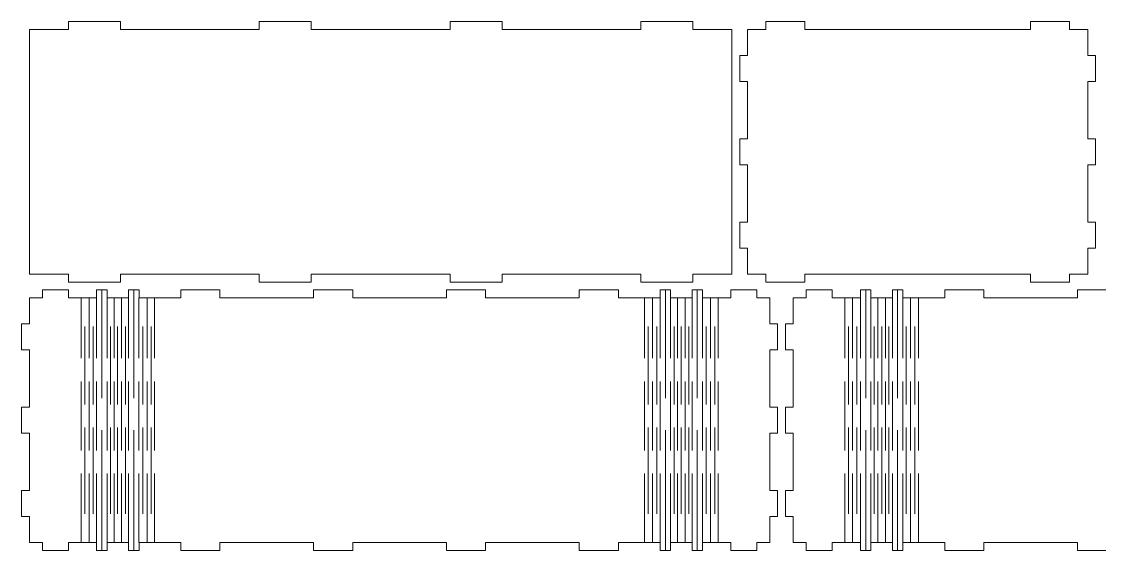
# Model space of a CAD drawing. Header units: millimetres. Extents: x -410 to 410, y -631 to 631.
# Drawn here: x -409.7 to 4.1, y 131.1 to 334.1 of the extents above; entities that cross this region are included whole.
import ezdxf

# ---------------------------------------------------------------- set-up
doc = ezdxf.new("R2010")
doc.units = ezdxf.units.MM
doc.header["$MEASUREMENT"] = 0
doc.layers.add('Camada 1', color=7, linetype='Continuous')

msp = doc.modelspace()

# ---------------------------------------------------------------- linework, layer by layer
at = {"layer": 'Camada 1', "color": 250, "lineweight": 20}
for points, knots in [([(-245.2063, 331.1081), (-245.2063, 331.1081), (-298.4581, 331.1081), (-298.4581, 331.1081), (-298.4581, 331.1081), (-298.4581, 331.1081), (-298.4581, 334.1081), (-298.4581, 334.1081), (-298.4581, 334.1081), (-298.4581, 334.1081), (-318.4581, 334.1081), (-318.4581, 334.1081), (-318.4581, 334.1081), (-318.4581, 334.1081), (-318.4581, 331.1081), (-318.4581, 331.1081), (-318.4581, 331.1081), (-318.4581, 331.1081), (-371.71, 331.1081), (-371.71, 331.1081), (-371.71, 331.1081), (-371.71, 331.1081), (-371.71, 334.1081), (-371.71, 334.1081), (-371.71, 334.1081), (-371.71, 334.1081), (-391.71, 334.1081), (-391.71, 334.1081), (-391.71, 334.1081), (-391.71, 334.1081), (-391.71, 331.1081), (-391.71, 331.1081), (-391.71, 331.1081), (-391.71, 331.1081), (-406.71, 331.1081), (-406.71, 331.1081), (-406.71, 331.1081), (-406.71, 331.1081), (-406.71, 237.1081), (-406.71, 237.1081), (-406.71, 237.1081), (-406.71, 237.1081), (-391.71, 237.1081), (-391.71, 237.1081), (-391.71, 237.1081), (-391.71, 237.1081), (-391.71, 234.1081), (-391.71, 234.1081), (-391.71, 234.1081), (-391.71, 234.1081), (-371.71, 234.1081), (-371.71, 234.1081), (-371.71, 234.1081), (-371.71, 234.1081), (-371.71, 237.1081), (-371.71, 237.1081), (-371.71, 237.1081), (-371.71, 237.1081), (-318.4581, 237.1081), (-318.4581, 237.1081), (-318.4581, 237.1081), (-318.4581, 237.1081), (-318.4581, 234.1081), (-318.4581, 234.1081), (-318.4581, 234.1081), (-318.4581, 234.1081), (-298.4581, 234.1081), (-298.4581, 234.1081), (-298.4581, 234.1081), (-298.4581, 234.1081), (-298.4581, 237.1081), (-298.4581, 237.1081), (-298.4581, 237.1081), (-298.4581, 237.1081), (-245.2063, 237.1081), (-245.2063, 237.1081), (-245.2063, 237.1081), (-245.2063, 237.1081), (-245.2063, 234.1081), (-245.2063, 234.1081), (-245.2063, 234.1081), (-245.2063, 234.1081), (-225.2063, 234.1081), (-225.2063, 234.1081), (-225.2063, 234.1081), (-225.2063, 234.1081), (-225.2063, 237.1081), (-225.2063, 237.1081), (-225.2063, 237.1081), (-225.2063, 237.1081), (-171.9544, 237.1081), (-171.9544, 237.1081), (-171.9544, 237.1081), (-171.9544, 237.1081), (-171.9544, 234.1081), (-171.9544, 234.1081), (-171.9544, 234.1081), (-171.9544, 234.1081), (-151.9544, 234.1081), (-151.9544, 234.1081), (-151.9544, 234.1081), (-151.9544, 234.1081), (-151.9544, 237.1081), (-151.9544, 237.1081), (-151.9544, 237.1081), (-151.9544, 237.1081), (-136.9544, 237.1081), (-136.9544, 237.1081), (-136.9544, 237.1081), (-136.9544, 237.1081), (-136.9544, 331.1081), (-136.9544, 331.1081), (-136.9544, 331.1081), (-136.9544, 331.1081), (-151.9544, 331.1081), (-151.9544, 331.1081), (-151.9544, 331.1081), (-151.9544, 331.1081), (-151.9544, 334.1081), (-151.9544, 334.1081), (-151.9544, 334.1081), (-151.9544, 334.1081), (-171.9544, 334.1081), (-171.9544, 334.1081), (-171.9544, 334.1081), (-171.9544, 334.1081), (-171.9544, 331.1081), (-171.9544, 331.1081), (-171.9544, 331.1081), (-171.9544, 331.1081), (-225.2063, 331.1081), (-225.2063, 331.1081), (-225.2063, 331.1081), (-225.2063, 331.1081), (-225.2063, 334.1081), (-225.2063, 334.1081), (-225.2063, 334.1081), (-225.2063, 334.1081), (-245.2063, 334.1081), (-245.2063, 334.1081), (-245.2063, 334.1081), (-245.2063, 334.1081), (-245.2063, 331.1081), (-245.2063, 331.1081)], [0, 0, 0, 0, 0.02702703, 0.02702703, 0.02702703, 0.02702703, 0.05405405, 0.05405405, 0.05405405, 0.05405405, 0.08108108, 0.08108108, 0.08108108, 0.08108108, 0.10810811, 0.10810811, 0.10810811, 0.10810811, 0.13513514, 0.13513514, 0.13513514, 0.13513514, 0.16216216, 0.16216216, 0.16216216, 0.16216216, 0.18918919, 0.18918919, 0.18918919, 0.18918919, 0.21621622, 0.21621622, 0.21621622, 0.21621622, 0.24324324, 0.24324324, 0.24324324, 0.24324324, 0.27027027, 0.27027027, 0.27027027, 0.27027027, 0.2972973, 0.2972973, 0.2972973, 0.2972973, 0.32432432, 0.32432432, 0.32432432, 0.32432432, 0.35135135, 0.35135135, 0.35135135, 0.35135135, 0.37837838, 0.37837838, 0.37837838, 0.37837838, 0.40540541, 0.40540541, 0.40540541, 0.40540541, 0.43243243, 0.43243243, 0.43243243, 0.43243243, 0.45945946, 0.45945946, 0.45945946, 0.45945946, 0.48648649, 0.48648649, 0.48648649, 0.48648649, 0.51351351, 0.51351351, 0.51351351, 0.51351351, 0.54054054, 0.54054054, 0.54054054, 0.54054054, 0.56756757, 0.56756757, 0.56756757, 0.56756757, 0.59459459, 0.59459459, 0.59459459, 0.59459459, 0.62162162, 0.62162162, 0.62162162, 0.62162162, 0.64864865, 0.64864865, 0.64864865, 0.64864865, 0.67567568, 0.67567568, 0.67567568, 0.67567568, 0.7027027, 0.7027027, 0.7027027, 0.7027027, 0.72972973, 0.72972973, 0.72972973, 0.72972973, 0.75675676, 0.75675676, 0.75675676, 0.75675676, 0.78378378, 0.78378378, 0.78378378, 0.78378378, 0.81081081, 0.81081081, 0.81081081, 0.81081081, 0.83783784, 0.83783784, 0.83783784, 0.83783784, 0.86486486, 0.86486486, 0.86486486, 0.86486486, 0.89189189, 0.89189189, 0.89189189, 0.89189189, 0.91891892, 0.91891892, 0.91891892, 0.91891892, 0.94594595, 0.94594595, 0.94594595, 0.94594595, 1, 1, 1, 1]), ([(-0.3744, 289.1081), (-0.3744, 289.1081), (-0.3744, 311.1081), (-0.3744, 311.1081), (-0.3744, 311.1081), (-0.3744, 311.1081), (2.6256, 311.1081), (2.6256, 311.1081), (2.6256, 311.1081), (2.6256, 311.1081), (2.6256, 321.1081), (2.6256, 321.1081), (2.6256, 321.1081), (2.6256, 321.1081), (-0.3744, 321.1081), (-0.3744, 321.1081), (-0.3744, 321.1081), (-0.3744, 321.1081), (-0.3744, 331.1081), (-0.3744, 331.1081), (-0.3744, 331.1081), (-0.3744, 331.1081), (-7.3744, 331.1081), (-7.3744, 331.1081), (-7.3744, 331.1081), (-7.3744, 331.1081), (-7.3744, 334.1081), (-7.3744, 334.1081), (-7.3744, 334.1081), (-7.3744, 334.1081), (-22.3744, 334.1081), (-22.3744, 334.1081), (-22.3744, 334.1081), (-22.3744, 334.1081), (-22.3744, 331.1081), (-22.3744, 331.1081), (-22.3744, 331.1081), (-22.3744, 331.1081), (-108.9544, 331.1081), (-108.9544, 331.1081), (-108.9544, 331.1081), (-108.9544, 331.1081), (-108.9544, 334.1081), (-108.9544, 334.1081), (-108.9544, 334.1081), (-108.9544, 334.1081), (-123.9544, 334.1081), (-123.9544, 334.1081), (-123.9544, 334.1081), (-123.9544, 334.1081), (-123.9544, 331.1081), (-123.9544, 331.1081), (-123.9544, 331.1081), (-123.9544, 331.1081), (-130.9544, 331.1081), (-130.9544, 331.1081), (-130.9544, 331.1081), (-130.9544, 331.1081), (-130.9544, 321.1081), (-130.9544, 321.1081), (-130.9544, 321.1081), (-130.9544, 321.1081), (-133.9544, 321.1081), (-133.9544, 321.1081), (-133.9544, 321.1081), (-133.9544, 321.1081), (-133.9544, 311.1081), (-133.9544, 311.1081), (-133.9544, 311.1081), (-133.9544, 311.1081), (-130.9544, 311.1081), (-130.9544, 311.1081), (-130.9544, 311.1081), (-130.9544, 311.1081), (-130.9544, 289.1081), (-130.9544, 289.1081), (-130.9544, 289.1081), (-130.9544, 289.1081), (-133.9544, 289.1081), (-133.9544, 289.1081), (-133.9544, 289.1081), (-133.9544, 289.1081), (-133.9544, 279.1081), (-133.9544, 279.1081), (-133.9544, 279.1081), (-133.9544, 279.1081), (-130.9544, 279.1081), (-130.9544, 279.1081), (-130.9544, 279.1081), (-130.9544, 279.1081), (-130.9544, 257.1081), (-130.9544, 257.1081), (-130.9544, 257.1081), (-130.9544, 257.1081), (-133.9544, 257.1081), (-133.9544, 257.1081), (-133.9544, 257.1081), (-133.9544, 257.1081), (-133.9544, 247.1081), (-133.9544, 247.1081), (-133.9544, 247.1081), (-133.9544, 247.1081), (-130.9544, 247.1081), (-130.9544, 247.1081), (-130.9544, 247.1081), (-130.9544, 247.1081), (-130.9544, 237.1081), (-130.9544, 237.1081), (-130.9544, 237.1081), (-130.9544, 237.1081), (-123.9544, 237.1081), (-123.9544, 237.1081), (-123.9544, 237.1081), (-123.9544, 237.1081), (-123.9544, 234.1081), (-123.9544, 234.1081), (-123.9544, 234.1081), (-123.9544, 234.1081), (-108.9544, 234.1081), (-108.9544, 234.1081), (-108.9544, 234.1081), (-108.9544, 234.1081), (-108.9544, 237.1081), (-108.9544, 237.1081), (-108.9544, 237.1081), (-108.9544, 237.1081), (-22.3744, 237.1081), (-22.3744, 237.1081), (-22.3744, 237.1081), (-22.3744, 237.1081), (-22.3744, 234.1081), (-22.3744, 234.1081), (-22.3744, 234.1081), (-22.3744, 234.1081), (-7.3744, 234.1081), (-7.3744, 234.1081), (-7.3744, 234.1081), (-7.3744, 234.1081), (-7.3744, 237.1081), (-7.3744, 237.1081), (-7.3744, 237.1081), (-7.3744, 237.1081), (-0.3744, 237.1081), (-0.3744, 237.1081), (-0.3744, 237.1081), (-0.3744, 237.1081), (-0.3744, 247.1081), (-0.3744, 247.1081), (-0.3744, 247.1081), (-0.3744, 247.1081), (2.6256, 247.1081), (2.6256, 247.1081), (2.6256, 247.1081), (2.6256, 247.1081), (2.6256, 257.1081), (2.6256, 257.1081), (2.6256, 257.1081), (2.6256, 257.1081), (-0.3744, 257.1081), (-0.3744, 257.1081), (-0.3744, 257.1081), (-0.3744, 257.1081), (-0.3744, 279.1081), (-0.3744, 279.1081), (-0.3744, 279.1081), (-0.3744, 279.1081), (2.6256, 279.1081), (2.6256, 279.1081), (2.6256, 279.1081), (2.6256, 279.1081), (2.6256, 289.1081), (2.6256, 289.1081), (2.6256, 289.1081), (2.6256, 289.1081), (-0.3744, 289.1081), (-0.3744, 289.1081)], [0, 0, 0, 0, 0.02222222, 0.02222222, 0.02222222, 0.02222222, 0.04444444, 0.04444444, 0.04444444, 0.04444444, 0.06666667, 0.06666667, 0.06666667, 0.06666667, 0.08888889, 0.08888889, 0.08888889, 0.08888889, 0.11111111, 0.11111111, 0.11111111, 0.11111111, 0.13333333, 0.13333333, 0.13333333, 0.13333333, 0.15555556, 0.15555556, 0.15555556, 0.15555556, 0.17777778, 0.17777778, 0.17777778, 0.17777778, 0.2, 0.2, 0.2, 0.2, 0.22222222, 0.22222222, 0.22222222, 0.22222222, 0.24444444, 0.24444444, 0.24444444, 0.24444444, 0.26666667, 0.26666667, 0.26666667, 0.26666667, 0.28888889, 0.28888889, 0.28888889, 0.28888889, 0.31111111, 0.31111111, 0.31111111, 0.31111111, 0.33333333, 0.33333333, 0.33333333, 0.33333333, 0.35555556, 0.35555556, 0.35555556, 0.35555556, 0.37777778, 0.37777778, 0.37777778, 0.37777778, 0.4, 0.4, 0.4, 0.4, 0.42222222, 0.42222222, 0.42222222, 0.42222222, 0.44444444, 0.44444444, 0.44444444, 0.44444444, 0.46666667, 0.46666667, 0.46666667, 0.46666667, 0.48888889, 0.48888889, 0.48888889, 0.48888889, 0.51111111, 0.51111111, 0.51111111, 0.51111111, 0.53333333, 0.53333333, 0.53333333, 0.53333333, 0.55555556, 0.55555556, 0.55555556, 0.55555556, 0.57777778, 0.57777778, 0.57777778, 0.57777778, 0.6, 0.6, 0.6, 0.6, 0.62222222, 0.62222222, 0.62222222, 0.62222222, 0.64444444, 0.64444444, 0.64444444, 0.64444444, 0.66666667, 0.66666667, 0.66666667, 0.66666667, 0.68888889, 0.68888889, 0.68888889, 0.68888889, 0.71111111, 0.71111111, 0.71111111, 0.71111111, 0.73333333, 0.73333333, 0.73333333, 0.73333333, 0.75555556, 0.75555556, 0.75555556, 0.75555556, 0.77777778, 0.77777778, 0.77777778, 0.77777778, 0.8, 0.8, 0.8, 0.8, 0.82222222, 0.82222222, 0.82222222, 0.82222222, 0.84444444, 0.84444444, 0.84444444, 0.84444444, 0.86666667, 0.86666667, 0.86666667, 0.86666667, 0.88888889, 0.88888889, 0.88888889, 0.88888889, 0.91111111, 0.91111111, 0.91111111, 0.91111111, 0.93333333, 0.93333333, 0.93333333, 0.93333333, 0.95555556, 0.95555556, 0.95555556, 0.95555556, 1, 1, 1, 1]), ([(-122.4334, 218.1081), (-122.4334, 218.1081), (-122.4334, 228.1081), (-122.4334, 228.1081), (-122.4334, 228.1081), (-122.4334, 228.1081), (-127.4334, 228.1081), (-127.4334, 228.1081), (-127.4334, 228.1081), (-127.4334, 228.1081), (-127.4334, 231.1081), (-127.4334, 231.1081), (-127.4334, 231.1081), (-127.4334, 231.1081), (-137.4334, 231.1081), (-137.4334, 231.1081), (-137.4334, 231.1081), (-137.4334, 231.1081), (-137.4334, 228.1081), (-137.4334, 228.1081), (-137.4334, 228.1081), (-137.4334, 228.1081), (-148.2637, 228.1081), (-148.2637, 228.1081), (-148.2637, 228.1081), (-148.2637, 228.1081), (-148.2637, 231.1081), (-148.2637, 231.1081), (-148.2637, 231.1081), (-148.2637, 231.1081), (-152.2831, 231.1081), (-152.2831, 231.1081), (-152.2831, 231.1081), (-152.2831, 231.1081), (-152.2831, 228.1081), (-152.2831, 228.1081), (-152.2831, 228.1081), (-152.2831, 228.1081), (-160.5074, 228.1081), (-160.5074, 228.1081), (-160.5074, 228.1081), (-160.5074, 228.1081), (-160.5074, 231.1081), (-160.5074, 231.1081), (-160.5074, 231.1081), (-160.5074, 231.1081), (-164.5268, 231.1081), (-164.5268, 231.1081), (-164.5268, 231.1081), (-164.5268, 231.1081), (-164.5268, 228.1081), (-164.5268, 228.1081), (-164.5268, 228.1081), (-164.5268, 228.1081), (-180.5717, 228.1081), (-180.5717, 228.1081), (-180.5717, 228.1081), (-180.5717, 228.1081), (-180.5717, 231.1081), (-180.5717, 231.1081), (-180.5717, 231.1081), (-180.5717, 231.1081), (-195.5717, 231.1081), (-195.5717, 231.1081), (-195.5717, 231.1081), (-195.5717, 231.1081), (-195.5717, 228.1081), (-195.5717, 228.1081), (-195.5717, 228.1081), (-195.5717, 228.1081), (-231.5717, 228.1081), (-231.5717, 228.1081), (-231.5717, 228.1081), (-231.5717, 228.1081), (-231.5717, 231.1081), (-231.5717, 231.1081), (-231.5717, 231.1081), (-231.5717, 231.1081), (-246.5717, 231.1081), (-246.5717, 231.1081), (-246.5717, 231.1081), (-246.5717, 231.1081), (-246.5717, 228.1081), (-246.5717, 228.1081), (-246.5717, 228.1081), (-246.5717, 228.1081), (-282.5717, 228.1081), (-282.5717, 228.1081), (-282.5717, 228.1081), (-282.5717, 228.1081), (-282.5717, 231.1081), (-282.5717, 231.1081), (-282.5717, 231.1081), (-282.5717, 231.1081), (-297.5717, 231.1081), (-297.5717, 231.1081), (-297.5717, 231.1081), (-297.5717, 231.1081), (-297.5717, 228.1081), (-297.5717, 228.1081), (-297.5717, 228.1081), (-297.5717, 228.1081), (-333.5717, 228.1081), (-333.5717, 228.1081), (-333.5717, 228.1081), (-333.5717, 228.1081), (-333.5717, 231.1081), (-333.5717, 231.1081), (-333.5717, 231.1081), (-333.5717, 231.1081), (-348.5717, 231.1081), (-348.5717, 231.1081), (-348.5717, 231.1081), (-348.5717, 231.1081), (-348.5717, 228.1081), (-348.5717, 228.1081), (-348.5717, 228.1081), (-348.5717, 228.1081), (-364.6166, 228.1081), (-364.6166, 228.1081), (-364.6166, 228.1081), (-364.6166, 228.1081), (-364.6166, 231.1081), (-364.6166, 231.1081), (-364.6166, 231.1081), (-364.6166, 231.1081), (-368.636, 231.1081), (-368.636, 231.1081), (-368.636, 231.1081), (-368.636, 231.1081), (-368.636, 228.1081), (-368.636, 228.1081), (-368.636, 228.1081), (-368.636, 228.1081), (-376.8603, 228.1081), (-376.8603, 228.1081), (-376.8603, 228.1081), (-376.8603, 228.1081), (-376.8603, 231.1081), (-376.8603, 231.1081), (-376.8603, 231.1081), (-376.8603, 231.1081), (-380.8797, 231.1081), (-380.8797, 231.1081), (-380.8797, 231.1081), (-380.8797, 231.1081), (-380.8797, 228.1081), (-380.8797, 228.1081), (-380.8797, 228.1081), (-380.8797, 228.1081), (-391.71, 228.1081), (-391.71, 228.1081), (-391.71, 228.1081), (-391.71, 228.1081), (-391.71, 231.1081), (-391.71, 231.1081), (-391.71, 231.1081), (-391.71, 231.1081), (-401.71, 231.1081), (-401.71, 231.1081), (-401.71, 231.1081), (-401.71, 231.1081), (-401.71, 228.1081), (-401.71, 228.1081), (-401.71, 228.1081), (-401.71, 228.1081), (-406.71, 228.1081), (-406.71, 228.1081), (-406.71, 228.1081), (-406.71, 228.1081), (-406.71, 218.1081), (-406.71, 218.1081), (-406.71, 218.1081), (-406.71, 218.1081), (-409.71, 218.1081), (-409.71, 218.1081), (-409.71, 218.1081), (-409.71, 218.1081), (-409.71, 208.1081), (-409.71, 208.1081), (-409.71, 208.1081), (-409.71, 208.1081), (-406.71, 208.1081), (-406.71, 208.1081), (-406.71, 208.1081), (-406.71, 208.1081), (-406.71, 186.1081), (-406.71, 186.1081), (-406.71, 186.1081), (-406.71, 186.1081), (-409.71, 186.1081), (-409.71, 186.1081), (-409.71, 186.1081), (-409.71, 186.1081), (-409.71, 176.1081), (-409.71, 176.1081), (-409.71, 176.1081), (-409.71, 176.1081), (-406.71, 176.1081), (-406.71, 176.1081), (-406.71, 176.1081), (-406.71, 176.1081), (-406.71, 154.1081), (-406.71, 154.1081), (-406.71, 154.1081), (-406.71, 154.1081), (-409.71, 154.1081), (-409.71, 154.1081), (-409.71, 154.1081), (-409.71, 154.1081), (-409.71, 144.1081), (-409.71, 144.1081), (-409.71, 144.1081), (-409.71, 144.1081), (-406.71, 144.1081), (-406.71, 144.1081), (-406.71, 144.1081), (-406.71, 144.1081), (-406.71, 134.1081), (-406.71, 134.1081), (-406.71, 134.1081), (-406.71, 134.1081), (-401.71, 134.1081), (-401.71, 134.1081), (-401.71, 134.1081), (-401.71, 134.1081), (-401.71, 131.1081), (-401.71, 131.1081), (-401.71, 131.1081), (-401.71, 131.1081), (-391.71, 131.1081), (-391.71, 131.1081), (-391.71, 131.1081), (-391.71, 131.1081), (-391.71, 134.1081), (-391.71, 134.1081), (-391.71, 134.1081), (-391.71, 134.1081), (-380.8797, 134.1081), (-380.8797, 134.1081), (-380.8797, 134.1081), (-380.8797, 134.1081), (-380.8797, 131.1081), (-380.8797, 131.1081), (-380.8797, 131.1081), (-380.8797, 131.1081), (-376.8603, 131.1081), (-376.8603, 131.1081), (-376.8603, 131.1081), (-376.8603, 131.1081), (-376.8603, 134.1081), (-376.8603, 134.1081), (-376.8603, 134.1081), (-376.8603, 134.1081), (-368.636, 134.1081), (-368.636, 134.1081), (-368.636, 134.1081), (-368.636, 134.1081), (-368.636, 131.1081), (-368.636, 131.1081), (-368.636, 131.1081), (-368.636, 131.1081), (-364.6166, 131.1081), (-364.6166, 131.1081), (-364.6166, 131.1081), (-364.6166, 131.1081), (-364.6166, 134.1081), (-364.6166, 134.1081), (-364.6166, 134.1081), (-364.6166, 134.1081), (-348.5717, 134.1081), (-348.5717, 134.1081), (-348.5717, 134.1081), (-348.5717, 134.1081), (-348.5717, 131.1081), (-348.5717, 131.1081), (-348.5717, 131.1081), (-348.5717, 131.1081), (-333.5717, 131.1081), (-333.5717, 131.1081), (-333.5717, 131.1081), (-333.5717, 131.1081), (-333.5717, 134.1081), (-333.5717, 134.1081), (-333.5717, 134.1081), (-333.5717, 134.1081), (-297.5717, 134.1081), (-297.5717, 134.1081), (-297.5717, 134.1081), (-297.5717, 134.1081), (-297.5717, 131.1081), (-297.5717, 131.1081), (-297.5717, 131.1081), (-297.5717, 131.1081), (-282.5717, 131.1081), (-282.5717, 131.1081), (-282.5717, 131.1081), (-282.5717, 131.1081), (-282.5717, 134.1081), (-282.5717, 134.1081), (-282.5717, 134.1081), (-282.5717, 134.1081), (-246.5717, 134.1081), (-246.5717, 134.1081), (-246.5717, 134.1081), (-246.5717, 134.1081), (-246.5717, 131.1081), (-246.5717, 131.1081), (-246.5717, 131.1081), (-246.5717, 131.1081), (-231.5717, 131.1081), (-231.5717, 131.1081), (-231.5717, 131.1081), (-231.5717, 131.1081), (-231.5717, 134.1081), (-231.5717, 134.1081), (-231.5717, 134.1081), (-231.5717, 134.1081), (-195.5717, 134.1081), (-195.5717, 134.1081), (-195.5717, 134.1081), (-195.5717, 134.1081), (-195.5717, 131.1081), (-195.5717, 131.1081), (-195.5717, 131.1081), (-195.5717, 131.1081), (-180.5717, 131.1081), (-180.5717, 131.1081), (-180.5717, 131.1081), (-180.5717, 131.1081), (-180.5717, 134.1081), (-180.5717, 134.1081), (-180.5717, 134.1081), (-180.5717, 134.1081), (-164.5268, 134.1081), (-164.5268, 134.1081), (-164.5268, 134.1081), (-164.5268, 134.1081), (-164.5268, 131.1081), (-164.5268, 131.1081), (-164.5268, 131.1081), (-164.5268, 131.1081), (-160.5074, 131.1081), (-160.5074, 131.1081), (-160.5074, 131.1081), (-160.5074, 131.1081), (-160.5074, 134.1081), (-160.5074, 134.1081), (-160.5074, 134.1081), (-160.5074, 134.1081), (-152.2831, 134.1081), (-152.2831, 134.1081), (-152.2831, 134.1081), (-152.2831, 134.1081), (-152.2831, 131.1081), (-152.2831, 131.1081), (-152.2831, 131.1081), (-152.2831, 131.1081), (-148.2637, 131.1081), (-148.2637, 131.1081), (-148.2637, 131.1081), (-148.2637, 131.1081), (-148.2637, 134.1081), (-148.2637, 134.1081), (-148.2637, 134.1081), (-148.2637, 134.1081), (-137.4334, 134.1081), (-137.4334, 134.1081), (-137.4334, 134.1081), (-137.4334, 134.1081), (-137.4334, 131.1081), (-137.4334, 131.1081), (-137.4334, 131.1081), (-137.4334, 131.1081), (-127.4334, 131.1081), (-127.4334, 131.1081), (-127.4334, 131.1081), (-127.4334, 131.1081), (-127.4334, 134.1081), (-127.4334, 134.1081), (-127.4334, 134.1081), (-127.4334, 134.1081), (-122.4334, 134.1081), (-122.4334, 134.1081), (-122.4334, 134.1081), (-122.4334, 134.1081), (-122.4334, 144.1081), (-122.4334, 144.1081), (-122.4334, 144.1081), (-122.4334, 144.1081), (-119.4334, 144.1081), (-119.4334, 144.1081), (-119.4334, 144.1081), (-119.4334, 144.1081), (-119.4334, 154.1081), (-119.4334, 154.1081), (-119.4334, 154.1081), (-119.4334, 154.1081), (-122.4334, 154.1081), (-122.4334, 154.1081), (-122.4334, 154.1081), (-122.4334, 154.1081), (-122.4334, 176.1081), (-122.4334, 176.1081), (-122.4334, 176.1081), (-122.4334, 176.1081), (-119.4334, 176.1081), (-119.4334, 176.1081), (-119.4334, 176.1081), (-119.4334, 176.1081), (-119.4334, 186.1081), (-119.4334, 186.1081), (-119.4334, 186.1081), (-119.4334, 186.1081), (-122.4334, 186.1081), (-122.4334, 186.1081), (-122.4334, 186.1081), (-122.4334, 186.1081), (-122.4334, 208.1081), (-122.4334, 208.1081), (-122.4334, 208.1081), (-122.4334, 208.1081), (-119.4334, 208.1081), (-119.4334, 208.1081), (-119.4334, 208.1081), (-119.4334, 208.1081), (-119.4334, 218.1081), (-119.4334, 218.1081), (-119.4334, 218.1081), (-119.4334, 218.1081), (-122.4334, 218.1081), (-122.4334, 218.1081)], [0, 0, 0, 0, 0.00917431, 0.00917431, 0.00917431, 0.00917431, 0.01834862, 0.01834862, 0.01834862, 0.01834862, 0.02752294, 0.02752294, 0.02752294, 0.02752294, 0.03669725, 0.03669725, 0.03669725, 0.03669725, 0.04587156, 0.04587156, 0.04587156, 0.04587156, 0.05504587, 0.05504587, 0.05504587, 0.05504587, 0.06422018, 0.06422018, 0.06422018, 0.06422018, 0.0733945, 0.0733945, 0.0733945, 0.0733945, 0.08256881, 0.08256881, 0.08256881, 0.08256881, 0.09174312, 0.09174312, 0.09174312, 0.09174312, 0.10091743, 0.10091743, 0.10091743, 0.10091743, 0.11009174, 0.11009174, 0.11009174, 0.11009174, 0.11926606, 0.11926606, 0.11926606, 0.11926606, 0.12844037, 0.12844037, 0.12844037, 0.12844037, 0.13761468, 0.13761468, 0.13761468, 0.13761468, 0.14678899, 0.14678899, 0.14678899, 0.14678899, 0.1559633, 0.1559633, 0.1559633, 0.1559633, 0.16513761, 0.16513761, 0.16513761, 0.16513761, 0.17431193, 0.17431193, 0.17431193, 0.17431193, 0.18348624, 0.18348624, 0.18348624, 0.18348624, 0.19266055, 0.19266055, 0.19266055, 0.19266055, 0.20183486, 0.20183486, 0.20183486, 0.20183486, 0.21100917, 0.21100917, 0.21100917, 0.21100917, 0.22018349, 0.22018349, 0.22018349, 0.22018349, 0.2293578, 0.2293578, 0.2293578, 0.2293578, 0.23853211, 0.23853211, 0.23853211, 0.23853211, 0.24770642, 0.24770642, 0.24770642, 0.24770642, 0.25688073, 0.25688073, 0.25688073, 0.25688073, 0.26605505, 0.26605505, 0.26605505, 0.26605505, 0.27522936, 0.27522936, 0.27522936, 0.27522936, 0.28440367, 0.28440367, 0.28440367, 0.28440367, 0.29357798, 0.29357798, 0.29357798, 0.29357798, 0.30275229, 0.30275229, 0.30275229, 0.30275229, 0.31192661, 0.31192661, 0.31192661, 0.31192661, 0.32110092, 0.32110092, 0.32110092, 0.32110092, 0.33027523, 0.33027523, 0.33027523, 0.33027523, 0.33944954, 0.33944954, 0.33944954, 0.33944954, 0.34862385, 0.34862385, 0.34862385, 0.34862385, 0.35779817, 0.35779817, 0.35779817, 0.35779817, 0.36697248, 0.36697248, 0.36697248, 0.36697248, 0.37614679, 0.37614679, 0.37614679, 0.37614679, 0.3853211, 0.3853211, 0.3853211, 0.3853211, 0.39449541, 0.39449541, 0.39449541, 0.39449541, 0.40366972, 0.40366972, 0.40366972, 0.40366972, 0.41284404, 0.41284404, 0.41284404, 0.41284404, 0.42201835, 0.42201835, 0.42201835, 0.42201835, 0.43119266, 0.43119266, 0.43119266, 0.43119266, 0.44036697, 0.44036697, 0.44036697, 0.44036697, 0.44954128, 0.44954128, 0.44954128, 0.44954128, 0.4587156, 0.4587156, 0.4587156, 0.4587156, 0.46788991, 0.46788991, 0.46788991, 0.46788991, 0.47706422, 0.47706422, 0.47706422, 0.47706422, 0.48623853, 0.48623853, 0.48623853, 0.48623853, 0.49541284, 0.49541284, 0.49541284, 0.49541284, 0.50458716, 0.50458716, 0.50458716, 0.50458716, 0.51376147, 0.51376147, 0.51376147, 0.51376147, 0.52293578, 0.52293578, 0.52293578, 0.52293578, 0.53211009, 0.53211009, 0.53211009, 0.53211009, 0.5412844, 0.5412844, 0.5412844, 0.5412844, 0.55045872, 0.55045872, 0.55045872, 0.55045872, 0.55963303, 0.55963303, 0.55963303, 0.55963303, 0.56880734, 0.56880734, 0.56880734, 0.56880734, 0.57798165, 0.57798165, 0.57798165, 0.57798165, 0.58715596, 0.58715596, 0.58715596, 0.58715596, 0.59633028, 0.59633028, 0.59633028, 0.59633028, 0.60550459, 0.60550459, 0.60550459, 0.60550459, 0.6146789, 0.6146789, 0.6146789, 0.6146789, 0.62385321, 0.62385321, 0.62385321, 0.62385321, 0.63302752, 0.63302752, 0.63302752, 0.63302752, 0.64220183, 0.64220183, 0.64220183, 0.64220183, 0.65137615, 0.65137615, 0.65137615, 0.65137615, 0.66055046, 0.66055046, 0.66055046, 0.66055046, 0.66972477, 0.66972477, 0.66972477, 0.66972477, 0.67889908, 0.67889908, 0.67889908, 0.67889908, 0.68807339, 0.68807339, 0.68807339, 0.68807339, 0.69724771, 0.69724771, 0.69724771, 0.69724771, 0.70642202, 0.70642202, 0.70642202, 0.70642202, 0.71559633, 0.71559633, 0.71559633, 0.71559633, 0.72477064, 0.72477064, 0.72477064, 0.72477064, 0.73394495, 0.73394495, 0.73394495, 0.73394495, 0.74311927, 0.74311927, 0.74311927, 0.74311927, 0.75229358, 0.75229358, 0.75229358, 0.75229358, 0.76146789, 0.76146789, 0.76146789, 0.76146789, 0.7706422, 0.7706422, 0.7706422, 0.7706422, 0.77981651, 0.77981651, 0.77981651, 0.77981651, 0.78899083, 0.78899083, 0.78899083, 0.78899083, 0.79816514, 0.79816514, 0.79816514, 0.79816514, 0.80733945, 0.80733945, 0.80733945, 0.80733945, 0.81651376, 0.81651376, 0.81651376, 0.81651376, 0.82568807, 0.82568807, 0.82568807, 0.82568807, 0.83486239, 0.83486239, 0.83486239, 0.83486239, 0.8440367, 0.8440367, 0.8440367, 0.8440367, 0.85321101, 0.85321101, 0.85321101, 0.85321101, 0.86238532, 0.86238532, 0.86238532, 0.86238532, 0.87155963, 0.87155963, 0.87155963, 0.87155963, 0.88073394, 0.88073394, 0.88073394, 0.88073394, 0.88990826, 0.88990826, 0.88990826, 0.88990826, 0.89908257, 0.89908257, 0.89908257, 0.89908257, 0.90825688, 0.90825688, 0.90825688, 0.90825688, 0.91743119, 0.91743119, 0.91743119, 0.91743119, 0.9266055, 0.9266055, 0.9266055, 0.9266055, 0.93577982, 0.93577982, 0.93577982, 0.93577982, 0.94495413, 0.94495413, 0.94495413, 0.94495413, 0.95412844, 0.95412844, 0.95412844, 0.95412844, 0.96330275, 0.96330275, 0.96330275, 0.96330275, 0.97247706, 0.97247706, 0.97247706, 0.97247706, 0.98165138, 0.98165138, 0.98165138, 0.98165138, 1, 1, 1, 1]), ([(-113.4334, 218.1081), (-113.4334, 218.1081), (-113.4334, 228.1081), (-113.4334, 228.1081), (-113.4334, 228.1081), (-113.4334, 228.1081), (-108.4334, 228.1081), (-108.4334, 228.1081), (-108.4334, 228.1081), (-108.4334, 228.1081), (-108.4334, 231.1081), (-108.4334, 231.1081), (-108.4334, 231.1081), (-108.4334, 231.1081), (-98.4334, 231.1081), (-98.4334, 231.1081), (-98.4334, 231.1081), (-98.4334, 231.1081), (-98.4334, 228.1081), (-98.4334, 228.1081), (-98.4334, 228.1081), (-98.4334, 228.1081), (-87.6031, 228.1081), (-87.6031, 228.1081), (-87.6031, 228.1081), (-87.6031, 228.1081), (-87.6031, 231.1081), (-87.6031, 231.1081), (-87.6031, 231.1081), (-87.6031, 231.1081), (-83.5837, 231.1081), (-83.5837, 231.1081), (-83.5837, 231.1081), (-83.5837, 231.1081), (-83.5837, 228.1081), (-83.5837, 228.1081), (-83.5837, 228.1081), (-83.5837, 228.1081), (-75.3594, 228.1081), (-75.3594, 228.1081), (-75.3594, 228.1081), (-75.3594, 228.1081), (-75.3594, 231.1081), (-75.3594, 231.1081), (-75.3594, 231.1081), (-75.3594, 231.1081), (-71.34, 231.1081), (-71.34, 231.1081), (-71.34, 231.1081), (-71.34, 231.1081), (-71.34, 228.1081), (-71.34, 228.1081), (-71.34, 228.1081), (-71.34, 228.1081), (-55.2951, 228.1081), (-55.2951, 228.1081), (-55.2951, 228.1081), (-55.2951, 228.1081), (-55.2951, 231.1081), (-55.2951, 231.1081), (-55.2951, 231.1081), (-55.2951, 231.1081), (-40.2951, 231.1081), (-40.2951, 231.1081), (-40.2951, 231.1081), (-40.2951, 231.1081), (-40.2951, 228.1081), (-40.2951, 228.1081), (-40.2951, 228.1081), (-40.2951, 228.1081), (-4.2951, 228.1081), (-4.2951, 228.1081), (-4.2951, 228.1081), (-4.2951, 228.1081), (-4.2951, 231.1081), (-4.2951, 231.1081), (-4.2951, 231.1081), (-4.2951, 231.1081), (10.7049, 231.1081), (10.7049, 231.1081), (10.7049, 231.1081), (10.7049, 231.1081), (10.7049, 228.1081), (10.7049, 228.1081), (10.7049, 228.1081), (10.7049, 228.1081), (46.7049, 228.1081), (46.7049, 228.1081), (46.7049, 228.1081), (46.7049, 228.1081), (46.7049, 231.1081), (46.7049, 231.1081), (46.7049, 231.1081), (46.7049, 231.1081), (61.7049, 231.1081), (61.7049, 231.1081), (61.7049, 231.1081), (61.7049, 231.1081), (61.7049, 228.1081), (61.7049, 228.1081), (61.7049, 228.1081), (61.7049, 228.1081), (97.7049, 228.1081), (97.7049, 228.1081), (97.7049, 228.1081), (97.7049, 228.1081), (97.7049, 231.1081), (97.7049, 231.1081), (97.7049, 231.1081), (97.7049, 231.1081), (112.7049, 231.1081), (112.7049, 231.1081), (112.7049, 231.1081), (112.7049, 231.1081), (112.7049, 228.1081), (112.7049, 228.1081), (112.7049, 228.1081), (112.7049, 228.1081), (128.7498, 228.1081), (128.7498, 228.1081), (128.7498, 228.1081), (128.7498, 228.1081), (128.7498, 231.1081), (128.7498, 231.1081), (128.7498, 231.1081), (128.7498, 231.1081), (132.7692, 231.1081), (132.7692, 231.1081), (132.7692, 231.1081), (132.7692, 231.1081), (132.7692, 228.1081), (132.7692, 228.1081), (132.7692, 228.1081), (132.7692, 228.1081), (140.9935, 228.1081), (140.9935, 228.1081), (140.9935, 228.1081), (140.9935, 228.1081), (140.9935, 231.1081), (140.9935, 231.1081), (140.9935, 231.1081), (140.9935, 231.1081), (145.0129, 231.1081), (145.0129, 231.1081), (145.0129, 231.1081), (145.0129, 231.1081), (145.0129, 228.1081), (145.0129, 228.1081), (145.0129, 228.1081), (145.0129, 228.1081), (155.8432, 228.1081), (155.8432, 228.1081), (155.8432, 228.1081), (155.8432, 228.1081), (155.8432, 231.1081), (155.8432, 231.1081), (155.8432, 231.1081), (155.8432, 231.1081), (165.8432, 231.1081), (165.8432, 231.1081), (165.8432, 231.1081), (165.8432, 231.1081), (165.8432, 228.1081), (165.8432, 228.1081), (165.8432, 228.1081), (165.8432, 228.1081), (170.8432, 228.1081), (170.8432, 228.1081), (170.8432, 228.1081), (170.8432, 228.1081), (170.8432, 218.1081), (170.8432, 218.1081), (170.8432, 218.1081), (170.8432, 218.1081), (173.8432, 218.1081), (173.8432, 218.1081), (173.8432, 218.1081), (173.8432, 218.1081), (173.8432, 208.1081), (173.8432, 208.1081), (173.8432, 208.1081), (173.8432, 208.1081), (170.8432, 208.1081), (170.8432, 208.1081), (170.8432, 208.1081), (170.8432, 208.1081), (170.8432, 186.1081), (170.8432, 186.1081), (170.8432, 186.1081), (170.8432, 186.1081), (173.8432, 186.1081), (173.8432, 186.1081), (173.8432, 186.1081), (173.8432, 186.1081), (173.8432, 176.1081), (173.8432, 176.1081), (173.8432, 176.1081), (173.8432, 176.1081), (170.8432, 176.1081), (170.8432, 176.1081), (170.8432, 176.1081), (170.8432, 176.1081), (170.8432, 154.1081), (170.8432, 154.1081), (170.8432, 154.1081), (170.8432, 154.1081), (173.8432, 154.1081), (173.8432, 154.1081), (173.8432, 154.1081), (173.8432, 154.1081), (173.8432, 144.1081), (173.8432, 144.1081), (173.8432, 144.1081), (173.8432, 144.1081), (170.8432, 144.1081), (170.8432, 144.1081), (170.8432, 144.1081), (170.8432, 144.1081), (170.8432, 134.1081), (170.8432, 134.1081), (170.8432, 134.1081), (170.8432, 134.1081), (165.8432, 134.1081), (165.8432, 134.1081), (165.8432, 134.1081), (165.8432, 134.1081), (165.8432, 131.1081), (165.8432, 131.1081), (165.8432, 131.1081), (165.8432, 131.1081), (155.8432, 131.1081), (155.8432, 131.1081), (155.8432, 131.1081), (155.8432, 131.1081), (155.8432, 134.1081), (155.8432, 134.1081), (155.8432, 134.1081), (155.8432, 134.1081), (145.0129, 134.1081), (145.0129, 134.1081), (145.0129, 134.1081), (145.0129, 134.1081), (145.0129, 131.1081), (145.0129, 131.1081), (145.0129, 131.1081), (145.0129, 131.1081), (140.9935, 131.1081), (140.9935, 131.1081), (140.9935, 131.1081), (140.9935, 131.1081), (140.9935, 134.1081), (140.9935, 134.1081), (140.9935, 134.1081), (140.9935, 134.1081), (132.7692, 134.1081), (132.7692, 134.1081), (132.7692, 134.1081), (132.7692, 134.1081), (132.7692, 131.1081), (132.7692, 131.1081), (132.7692, 131.1081), (132.7692, 131.1081), (128.7498, 131.1081), (128.7498, 131.1081), (128.7498, 131.1081), (128.7498, 131.1081), (128.7498, 134.1081), (128.7498, 134.1081), (128.7498, 134.1081), (128.7498, 134.1081), (112.7049, 134.1081), (112.7049, 134.1081), (112.7049, 134.1081), (112.7049, 134.1081), (112.7049, 131.1081), (112.7049, 131.1081), (112.7049, 131.1081), (112.7049, 131.1081), (97.7049, 131.1081), (97.7049, 131.1081), (97.7049, 131.1081), (97.7049, 131.1081), (97.7049, 134.1081), (97.7049, 134.1081), (97.7049, 134.1081), (97.7049, 134.1081), (61.7049, 134.1081), (61.7049, 134.1081), (61.7049, 134.1081), (61.7049, 134.1081), (61.7049, 131.1081), (61.7049, 131.1081), (61.7049, 131.1081), (61.7049, 131.1081), (46.7049, 131.1081), (46.7049, 131.1081), (46.7049, 131.1081), (46.7049, 131.1081), (46.7049, 134.1081), (46.7049, 134.1081), (46.7049, 134.1081), (46.7049, 134.1081), (10.7049, 134.1081), (10.7049, 134.1081), (10.7049, 134.1081), (10.7049, 134.1081), (10.7049, 131.1081), (10.7049, 131.1081), (10.7049, 131.1081), (10.7049, 131.1081), (-4.2951, 131.1081), (-4.2951, 131.1081), (-4.2951, 131.1081), (-4.2951, 131.1081), (-4.2951, 134.1081), (-4.2951, 134.1081), (-4.2951, 134.1081), (-4.2951, 134.1081), (-40.2951, 134.1081), (-40.2951, 134.1081), (-40.2951, 134.1081), (-40.2951, 134.1081), (-40.2951, 131.1081), (-40.2951, 131.1081), (-40.2951, 131.1081), (-40.2951, 131.1081), (-55.2951, 131.1081), (-55.2951, 131.1081), (-55.2951, 131.1081), (-55.2951, 131.1081), (-55.2951, 134.1081), (-55.2951, 134.1081), (-55.2951, 134.1081), (-55.2951, 134.1081), (-71.34, 134.1081), (-71.34, 134.1081), (-71.34, 134.1081), (-71.34, 134.1081), (-71.34, 131.1081), (-71.34, 131.1081), (-71.34, 131.1081), (-71.34, 131.1081), (-75.3594, 131.1081), (-75.3594, 131.1081), (-75.3594, 131.1081), (-75.3594, 131.1081), (-75.3594, 134.1081), (-75.3594, 134.1081), (-75.3594, 134.1081), (-75.3594, 134.1081), (-83.5837, 134.1081), (-83.5837, 134.1081), (-83.5837, 134.1081), (-83.5837, 134.1081), (-83.5837, 131.1081), (-83.5837, 131.1081), (-83.5837, 131.1081), (-83.5837, 131.1081), (-87.6031, 131.1081), (-87.6031, 131.1081), (-87.6031, 131.1081), (-87.6031, 131.1081), (-87.6031, 134.1081), (-87.6031, 134.1081), (-87.6031, 134.1081), (-87.6031, 134.1081), (-98.4334, 134.1081), (-98.4334, 134.1081), (-98.4334, 134.1081), (-98.4334, 134.1081), (-98.4334, 131.1081), (-98.4334, 131.1081), (-98.4334, 131.1081), (-98.4334, 131.1081), (-108.4334, 131.1081), (-108.4334, 131.1081), (-108.4334, 131.1081), (-108.4334, 131.1081), (-108.4334, 134.1081), (-108.4334, 134.1081), (-108.4334, 134.1081), (-108.4334, 134.1081), (-113.4334, 134.1081), (-113.4334, 134.1081), (-113.4334, 134.1081), (-113.4334, 134.1081), (-113.4334, 144.1081), (-113.4334, 144.1081), (-113.4334, 144.1081), (-113.4334, 144.1081), (-116.4334, 144.1081), (-116.4334, 144.1081), (-116.4334, 144.1081), (-116.4334, 144.1081), (-116.4334, 154.1081), (-116.4334, 154.1081), (-116.4334, 154.1081), (-116.4334, 154.1081), (-113.4334, 154.1081), (-113.4334, 154.1081), (-113.4334, 154.1081), (-113.4334, 154.1081), (-113.4334, 176.1081), (-113.4334, 176.1081), (-113.4334, 176.1081), (-113.4334, 176.1081), (-116.4334, 176.1081), (-116.4334, 176.1081), (-116.4334, 176.1081), (-116.4334, 176.1081), (-116.4334, 186.1081), (-116.4334, 186.1081), (-116.4334, 186.1081), (-116.4334, 186.1081), (-113.4334, 186.1081), (-113.4334, 186.1081), (-113.4334, 186.1081), (-113.4334, 186.1081), (-113.4334, 208.1081), (-113.4334, 208.1081), (-113.4334, 208.1081), (-113.4334, 208.1081), (-116.4334, 208.1081), (-116.4334, 208.1081), (-116.4334, 208.1081), (-116.4334, 208.1081), (-116.4334, 218.1081), (-116.4334, 218.1081), (-116.4334, 218.1081), (-116.4334, 218.1081), (-113.4334, 218.1081), (-113.4334, 218.1081)], [0, 0, 0, 0, 0.00917431, 0.00917431, 0.00917431, 0.00917431, 0.01834862, 0.01834862, 0.01834862, 0.01834862, 0.02752294, 0.02752294, 0.02752294, 0.02752294, 0.03669725, 0.03669725, 0.03669725, 0.03669725, 0.04587156, 0.04587156, 0.04587156, 0.04587156, 0.05504587, 0.05504587, 0.05504587, 0.05504587, 0.06422018, 0.06422018, 0.06422018, 0.06422018, 0.0733945, 0.0733945, 0.0733945, 0.0733945, 0.08256881, 0.08256881, 0.08256881, 0.08256881, 0.09174312, 0.09174312, 0.09174312, 0.09174312, 0.10091743, 0.10091743, 0.10091743, 0.10091743, 0.11009174, 0.11009174, 0.11009174, 0.11009174, 0.11926606, 0.11926606, 0.11926606, 0.11926606, 0.12844037, 0.12844037, 0.12844037, 0.12844037, 0.13761468, 0.13761468, 0.13761468, 0.13761468, 0.14678899, 0.14678899, 0.14678899, 0.14678899, 0.1559633, 0.1559633, 0.1559633, 0.1559633, 0.16513761, 0.16513761, 0.16513761, 0.16513761, 0.17431193, 0.17431193, 0.17431193, 0.17431193, 0.18348624, 0.18348624, 0.18348624, 0.18348624, 0.19266055, 0.19266055, 0.19266055, 0.19266055, 0.20183486, 0.20183486, 0.20183486, 0.20183486, 0.21100917, 0.21100917, 0.21100917, 0.21100917, 0.22018349, 0.22018349, 0.22018349, 0.22018349, 0.2293578, 0.2293578, 0.2293578, 0.2293578, 0.23853211, 0.23853211, 0.23853211, 0.23853211, 0.24770642, 0.24770642, 0.24770642, 0.24770642, 0.25688073, 0.25688073, 0.25688073, 0.25688073, 0.26605505, 0.26605505, 0.26605505, 0.26605505, 0.27522936, 0.27522936, 0.27522936, 0.27522936, 0.28440367, 0.28440367, 0.28440367, 0.28440367, 0.29357798, 0.29357798, 0.29357798, 0.29357798, 0.30275229, 0.30275229, 0.30275229, 0.30275229, 0.31192661, 0.31192661, 0.31192661, 0.31192661, 0.32110092, 0.32110092, 0.32110092, 0.32110092, 0.33027523, 0.33027523, 0.33027523, 0.33027523, 0.33944954, 0.33944954, 0.33944954, 0.33944954, 0.34862385, 0.34862385, 0.34862385, 0.34862385, 0.35779817, 0.35779817, 0.35779817, 0.35779817, 0.36697248, 0.36697248, 0.36697248, 0.36697248, 0.37614679, 0.37614679, 0.37614679, 0.37614679, 0.3853211, 0.3853211, 0.3853211, 0.3853211, 0.39449541, 0.39449541, 0.39449541, 0.39449541, 0.40366972, 0.40366972, 0.40366972, 0.40366972, 0.41284404, 0.41284404, 0.41284404, 0.41284404, 0.42201835, 0.42201835, 0.42201835, 0.42201835, 0.43119266, 0.43119266, 0.43119266, 0.43119266, 0.44036697, 0.44036697, 0.44036697, 0.44036697, 0.44954128, 0.44954128, 0.44954128, 0.44954128, 0.4587156, 0.4587156, 0.4587156, 0.4587156, 0.46788991, 0.46788991, 0.46788991, 0.46788991, 0.47706422, 0.47706422, 0.47706422, 0.47706422, 0.48623853, 0.48623853, 0.48623853, 0.48623853, 0.49541284, 0.49541284, 0.49541284, 0.49541284, 0.50458716, 0.50458716, 0.50458716, 0.50458716, 0.51376147, 0.51376147, 0.51376147, 0.51376147, 0.52293578, 0.52293578, 0.52293578, 0.52293578, 0.53211009, 0.53211009, 0.53211009, 0.53211009, 0.5412844, 0.5412844, 0.5412844, 0.5412844, 0.55045872, 0.55045872, 0.55045872, 0.55045872, 0.55963303, 0.55963303, 0.55963303, 0.55963303, 0.56880734, 0.56880734, 0.56880734, 0.56880734, 0.57798165, 0.57798165, 0.57798165, 0.57798165, 0.58715596, 0.58715596, 0.58715596, 0.58715596, 0.59633028, 0.59633028, 0.59633028, 0.59633028, 0.60550459, 0.60550459, 0.60550459, 0.60550459, 0.6146789, 0.6146789, 0.6146789, 0.6146789, 0.62385321, 0.62385321, 0.62385321, 0.62385321, 0.63302752, 0.63302752, 0.63302752, 0.63302752, 0.64220183, 0.64220183, 0.64220183, 0.64220183, 0.65137615, 0.65137615, 0.65137615, 0.65137615, 0.66055046, 0.66055046, 0.66055046, 0.66055046, 0.66972477, 0.66972477, 0.66972477, 0.66972477, 0.67889908, 0.67889908, 0.67889908, 0.67889908, 0.68807339, 0.68807339, 0.68807339, 0.68807339, 0.69724771, 0.69724771, 0.69724771, 0.69724771, 0.70642202, 0.70642202, 0.70642202, 0.70642202, 0.71559633, 0.71559633, 0.71559633, 0.71559633, 0.72477064, 0.72477064, 0.72477064, 0.72477064, 0.73394495, 0.73394495, 0.73394495, 0.73394495, 0.74311927, 0.74311927, 0.74311927, 0.74311927, 0.75229358, 0.75229358, 0.75229358, 0.75229358, 0.76146789, 0.76146789, 0.76146789, 0.76146789, 0.7706422, 0.7706422, 0.7706422, 0.7706422, 0.77981651, 0.77981651, 0.77981651, 0.77981651, 0.78899083, 0.78899083, 0.78899083, 0.78899083, 0.79816514, 0.79816514, 0.79816514, 0.79816514, 0.80733945, 0.80733945, 0.80733945, 0.80733945, 0.81651376, 0.81651376, 0.81651376, 0.81651376, 0.82568807, 0.82568807, 0.82568807, 0.82568807, 0.83486239, 0.83486239, 0.83486239, 0.83486239, 0.8440367, 0.8440367, 0.8440367, 0.8440367, 0.85321101, 0.85321101, 0.85321101, 0.85321101, 0.86238532, 0.86238532, 0.86238532, 0.86238532, 0.87155963, 0.87155963, 0.87155963, 0.87155963, 0.88073394, 0.88073394, 0.88073394, 0.88073394, 0.88990826, 0.88990826, 0.88990826, 0.88990826, 0.89908257, 0.89908257, 0.89908257, 0.89908257, 0.90825688, 0.90825688, 0.90825688, 0.90825688, 0.91743119, 0.91743119, 0.91743119, 0.91743119, 0.9266055, 0.9266055, 0.9266055, 0.9266055, 0.93577982, 0.93577982, 0.93577982, 0.93577982, 0.94495413, 0.94495413, 0.94495413, 0.94495413, 0.95412844, 0.95412844, 0.95412844, 0.95412844, 0.96330275, 0.96330275, 0.96330275, 0.96330275, 0.97247706, 0.97247706, 0.97247706, 0.97247706, 0.98165138, 0.98165138, 0.98165138, 0.98165138, 1, 1, 1, 1])]:
    msp.add_open_spline(points, degree=3, knots=knots, dxfattribs=at)
for points in [[(-386.8856, 204.8566), (-386.8856, 204.8566), (-386.8856, 228.1081), (-386.8856, 228.1081)], [(-383.7748, 204.8566), (-383.7748, 204.8566), (-383.7748, 228.1081), (-383.7748, 228.1081)], [(-380.8799, 204.8566), (-380.8799, 204.8566), (-380.8799, 228.1081), (-380.8799, 228.1081)], [(-378.87, 189.5393), (-378.87, 189.5393), (-378.87, 231.1081), (-378.87, 231.1081)], [(-376.8601, 204.8566), (-376.8601, 204.8566), (-376.8601, 228.1081), (-376.8601, 228.1081)], [(-374.1796, 204.8566), (-374.1796, 204.8566), (-374.1796, 228.1081), (-374.1796, 228.1081)], [(-371.3081, 204.8566), (-371.3081, 204.8566), (-371.3081, 228.1081), (-371.3081, 228.1081)], [(-368.636, 204.8566), (-368.636, 204.8566), (-368.636, 228.1081), (-368.636, 228.1081)], [(-366.6263, 189.5393), (-366.6263, 189.5393), (-366.6263, 231.1081), (-366.6263, 231.1081)], [(-364.6213, 204.8566), (-364.6213, 204.8566), (-364.6213, 228.1081), (-364.6213, 228.1081)], [(-361.5105, 204.8566), (-361.5105, 204.8566), (-361.5105, 228.1081), (-361.5105, 228.1081)], [(-358.6156, 204.8566), (-358.6156, 204.8566), (-358.6156, 228.1081), (-358.6156, 228.1081)], [(-170.5327, 204.8566), (-170.5327, 204.8566), (-170.5327, 228.1081), (-170.5327, 228.1081)], [(-167.4219, 204.8566), (-167.4219, 204.8566), (-167.4219, 228.1081), (-167.4219, 228.1081)], [(-164.527, 204.8566), (-164.527, 204.8566), (-164.527, 228.1081), (-164.527, 228.1081)], [(-162.5171, 189.5393), (-162.5171, 189.5393), (-162.5171, 231.1081), (-162.5171, 231.1081)], [(-160.5072, 204.8566), (-160.5072, 204.8566), (-160.5072, 228.1081), (-160.5072, 228.1081)], [(-157.8267, 204.8566), (-157.8267, 204.8566), (-157.8267, 228.1081), (-157.8267, 228.1081)], [(-154.9552, 204.8566), (-154.9552, 204.8566), (-154.9552, 228.1081), (-154.9552, 228.1081)], [(-152.2831, 204.8566), (-152.2831, 204.8566), (-152.2831, 228.1081), (-152.2831, 228.1081)], [(-150.2734, 189.5393), (-150.2734, 189.5393), (-150.2734, 231.1081), (-150.2734, 231.1081)], [(-148.2684, 204.8566), (-148.2684, 204.8566), (-148.2684, 228.1081), (-148.2684, 228.1081)], [(-145.1576, 204.8566), (-145.1576, 204.8566), (-145.1576, 228.1081), (-145.1576, 228.1081)], [(-142.2627, 204.8566), (-142.2627, 204.8566), (-142.2627, 228.1081), (-142.2627, 228.1081)], [(-93.6041, 204.8566), (-93.6041, 204.8566), (-93.6041, 228.1081), (-93.6041, 228.1081)], [(-90.7092, 204.8566), (-90.7092, 204.8566), (-90.7092, 228.1081), (-90.7092, 228.1081)], [(-87.5984, 204.8566), (-87.5984, 204.8566), (-87.5984, 228.1081), (-87.5984, 228.1081)], [(-85.5934, 189.5393), (-85.5934, 189.5393), (-85.5934, 231.1081), (-85.5934, 231.1081)], [(-83.5837, 204.8566), (-83.5837, 204.8566), (-83.5837, 228.1081), (-83.5837, 228.1081)], [(-80.9116, 204.8566), (-80.9116, 204.8566), (-80.9116, 228.1081), (-80.9116, 228.1081)], [(-78.0401, 204.8566), (-78.0401, 204.8566), (-78.0401, 228.1081), (-78.0401, 228.1081)], [(-75.3596, 204.8566), (-75.3596, 204.8566), (-75.3596, 228.1081), (-75.3596, 228.1081)], [(-73.3497, 189.5393), (-73.3497, 189.5393), (-73.3497, 231.1081), (-73.3497, 231.1081)], [(-71.3398, 204.8566), (-71.3398, 204.8566), (-71.3398, 228.1081), (-71.3398, 228.1081)], [(-68.4449, 204.8566), (-68.4449, 204.8566), (-68.4449, 228.1081), (-68.4449, 228.1081)], [(-65.3341, 204.8566), (-65.3341, 204.8566), (-65.3341, 228.1081), (-65.3341, 228.1081)], [(-385.4336, 187.1694), (-385.4336, 187.1694), (-385.4336, 217.0536), (-385.4336, 217.0536)], [(-382.2039, 187.1694), (-382.2039, 187.1694), (-382.2039, 217.0536), (-382.2039, 217.0536)], [(-375.5198, 187.1694), (-375.5198, 187.1694), (-375.5198, 217.0536), (-375.5198, 217.0536)], [(-372.8393, 187.1694), (-372.8393, 187.1694), (-372.8393, 217.0536), (-372.8393, 217.0536)], [(-369.8581, 187.1694), (-369.8581, 187.1694), (-369.8581, 217.0536), (-369.8581, 217.0536)], [(-363.1693, 187.1694), (-363.1693, 187.1694), (-363.1693, 217.0536), (-363.1693, 217.0536)], [(-359.9396, 187.1694), (-359.9396, 187.1694), (-359.9396, 217.0536), (-359.9396, 217.0536)], [(-169.0807, 187.1694), (-169.0807, 187.1694), (-169.0807, 217.0536), (-169.0807, 217.0536)], [(-165.851, 187.1694), (-165.851, 187.1694), (-165.851, 217.0536), (-165.851, 217.0536)], [(-159.1669, 187.1694), (-159.1669, 187.1694), (-159.1669, 217.0536), (-159.1669, 217.0536)], [(-156.4864, 187.1694), (-156.4864, 187.1694), (-156.4864, 217.0536), (-156.4864, 217.0536)], [(-153.5052, 187.1694), (-153.5052, 187.1694), (-153.5052, 217.0536), (-153.5052, 217.0536)], [(-146.8164, 187.1694), (-146.8164, 187.1694), (-146.8164, 217.0536), (-146.8164, 217.0536)], [(-143.5867, 187.1694), (-143.5867, 187.1694), (-143.5867, 217.0536), (-143.5867, 217.0536)], [(-92.2801, 187.1694), (-92.2801, 187.1694), (-92.2801, 217.0536), (-92.2801, 217.0536)], [(-89.0504, 187.1694), (-89.0504, 187.1694), (-89.0504, 217.0536), (-89.0504, 217.0536)], [(-82.3616, 187.1694), (-82.3616, 187.1694), (-82.3616, 217.0536), (-82.3616, 217.0536)], [(-79.3804, 187.1694), (-79.3804, 187.1694), (-79.3804, 217.0536), (-79.3804, 217.0536)], [(-76.6999, 187.1694), (-76.6999, 187.1694), (-76.6999, 217.0536), (-76.6999, 217.0536)], [(-70.0158, 187.1694), (-70.0158, 187.1694), (-70.0158, 217.0536), (-70.0158, 217.0536)], [(-66.7861, 187.1694), (-66.7861, 187.1694), (-66.7861, 217.0536), (-66.7861, 217.0536)], [(-386.8856, 169.4823), (-386.8856, 169.4823), (-386.8856, 196.0129), (-386.8856, 196.0129)], [(-383.7748, 169.4823), (-383.7748, 169.4823), (-383.7748, 196.0129), (-383.7748, 196.0129)], [(-380.8799, 169.4823), (-380.8799, 169.4823), (-380.8799, 196.0129), (-380.8799, 196.0129)], [(-376.8601, 169.4823), (-376.8601, 169.4823), (-376.8601, 196.0129), (-376.8601, 196.0129)], [(-374.1796, 169.4823), (-374.1796, 169.4823), (-374.1796, 196.0129), (-374.1796, 196.0129)], [(-371.3081, 169.4823), (-371.3081, 169.4823), (-371.3081, 196.0129), (-371.3081, 196.0129)], [(-368.636, 169.4823), (-368.636, 169.4823), (-368.636, 196.0129), (-368.636, 196.0129)], [(-364.6213, 169.4823), (-364.6213, 169.4823), (-364.6213, 196.0129), (-364.6213, 196.0129)], [(-361.5105, 169.4823), (-361.5105, 169.4823), (-361.5105, 196.0129), (-361.5105, 196.0129)], [(-358.6156, 169.4823), (-358.6156, 169.4823), (-358.6156, 196.0129), (-358.6156, 196.0129)], [(-170.5327, 169.4823), (-170.5327, 169.4823), (-170.5327, 196.0129), (-170.5327, 196.0129)], [(-167.4219, 169.4823), (-167.4219, 169.4823), (-167.4219, 196.0129), (-167.4219, 196.0129)], [(-164.527, 169.4823), (-164.527, 169.4823), (-164.527, 196.0129), (-164.527, 196.0129)], [(-160.5072, 169.4823), (-160.5072, 169.4823), (-160.5072, 196.0129), (-160.5072, 196.0129)], [(-157.8267, 169.4823), (-157.8267, 169.4823), (-157.8267, 196.0129), (-157.8267, 196.0129)], [(-154.9552, 169.4823), (-154.9552, 169.4823), (-154.9552, 196.0129), (-154.9552, 196.0129)], [(-152.2831, 169.4823), (-152.2831, 169.4823), (-152.2831, 196.0129), (-152.2831, 196.0129)], [(-148.2684, 169.4823), (-148.2684, 169.4823), (-148.2684, 196.0129), (-148.2684, 196.0129)], [(-145.1576, 169.4823), (-145.1576, 169.4823), (-145.1576, 196.0129), (-145.1576, 196.0129)], [(-142.2627, 169.4823), (-142.2627, 169.4823), (-142.2627, 196.0129), (-142.2627, 196.0129)], [(-93.6041, 169.4823), (-93.6041, 169.4823), (-93.6041, 196.0129), (-93.6041, 196.0129)], [(-90.7092, 169.4823), (-90.7092, 169.4823), (-90.7092, 196.0129), (-90.7092, 196.0129)], [(-87.5984, 169.4823), (-87.5984, 169.4823), (-87.5984, 196.0129), (-87.5984, 196.0129)], [(-83.5837, 169.4823), (-83.5837, 169.4823), (-83.5837, 196.0129), (-83.5837, 196.0129)], [(-80.9116, 169.4823), (-80.9116, 169.4823), (-80.9116, 196.0129), (-80.9116, 196.0129)], [(-78.0401, 169.4823), (-78.0401, 169.4823), (-78.0401, 196.0129), (-78.0401, 196.0129)], [(-75.3596, 169.4823), (-75.3596, 169.4823), (-75.3596, 196.0129), (-75.3596, 196.0129)], [(-71.3398, 169.4823), (-71.3398, 169.4823), (-71.3398, 196.0129), (-71.3398, 196.0129)], [(-68.4449, 169.4823), (-68.4449, 169.4823), (-68.4449, 196.0129), (-68.4449, 196.0129)], [(-65.3341, 169.4823), (-65.3341, 169.4823), (-65.3341, 196.0129), (-65.3341, 196.0129)], [(-385.4336, 145.1626), (-385.4336, 145.1626), (-385.4336, 178.326), (-385.4336, 178.326)], [(-382.2039, 145.1626), (-382.2039, 145.1626), (-382.2039, 178.326), (-382.2039, 178.326)], [(-375.5198, 145.1626), (-375.5198, 145.1626), (-375.5198, 178.326), (-375.5198, 178.326)], [(-372.8393, 145.1626), (-372.8393, 145.1626), (-372.8393, 178.326), (-372.8393, 178.326)], [(-369.8581, 145.1626), (-369.8581, 145.1626), (-369.8581, 178.326), (-369.8581, 178.326)], [(-363.1693, 145.1626), (-363.1693, 145.1626), (-363.1693, 178.326), (-363.1693, 178.326)], [(-359.9396, 145.1626), (-359.9396, 145.1626), (-359.9396, 178.326), (-359.9396, 178.326)], [(-169.0807, 145.1626), (-169.0807, 145.1626), (-169.0807, 178.326), (-169.0807, 178.326)], [(-165.851, 145.1626), (-165.851, 145.1626), (-165.851, 178.326), (-165.851, 178.326)], [(-159.1669, 145.1626), (-159.1669, 145.1626), (-159.1669, 178.326), (-159.1669, 178.326)], [(-156.4864, 145.1626), (-156.4864, 145.1626), (-156.4864, 178.326), (-156.4864, 178.326)], [(-153.5052, 145.1626), (-153.5052, 145.1626), (-153.5052, 178.326), (-153.5052, 178.326)], [(-146.8164, 145.1626), (-146.8164, 145.1626), (-146.8164, 178.326), (-146.8164, 178.326)], [(-143.5867, 145.1626), (-143.5867, 145.1626), (-143.5867, 178.326), (-143.5867, 178.326)], [(-92.2801, 145.1626), (-92.2801, 145.1626), (-92.2801, 178.326), (-92.2801, 178.326)], [(-89.0504, 145.1626), (-89.0504, 145.1626), (-89.0504, 178.326), (-89.0504, 178.326)], [(-82.3616, 145.1626), (-82.3616, 145.1626), (-82.3616, 178.326), (-82.3616, 178.326)], [(-79.3804, 145.1626), (-79.3804, 145.1626), (-79.3804, 178.326), (-79.3804, 178.326)], [(-76.6999, 145.1626), (-76.6999, 145.1626), (-76.6999, 178.326), (-76.6999, 178.326)], [(-70.0158, 145.1626), (-70.0158, 145.1626), (-70.0158, 178.326), (-70.0158, 178.326)], [(-66.7861, 145.1626), (-66.7861, 145.1626), (-66.7861, 178.326), (-66.7861, 178.326)], [(-378.87, 131.1081), (-378.87, 131.1081), (-378.87, 177.2382), (-378.87, 177.2382)], [(-366.6263, 131.1081), (-366.6263, 131.1081), (-366.6263, 177.2382), (-366.6263, 177.2382)], [(-162.5171, 131.1081), (-162.5171, 131.1081), (-162.5171, 177.2382), (-162.5171, 177.2382)], [(-150.2734, 131.1081), (-150.2734, 131.1081), (-150.2734, 177.2382), (-150.2734, 177.2382)], [(-85.5934, 131.1081), (-85.5934, 131.1081), (-85.5934, 177.2382), (-85.5934, 177.2382)], [(-73.3497, 131.1081), (-73.3497, 131.1081), (-73.3497, 177.2382), (-73.3497, 177.2382)], [(-386.8856, 134.1081), (-386.8856, 134.1081), (-386.8856, 160.6388), (-386.8856, 160.6388)], [(-383.7748, 134.1081), (-383.7748, 134.1081), (-383.7748, 160.6388), (-383.7748, 160.6388)], [(-380.8799, 134.1081), (-380.8799, 134.1081), (-380.8799, 160.6388), (-380.8799, 160.6388)], [(-376.8601, 134.1081), (-376.8601, 134.1081), (-376.8601, 160.6388), (-376.8601, 160.6388)], [(-374.1796, 134.1081), (-374.1796, 134.1081), (-374.1796, 160.6388), (-374.1796, 160.6388)], [(-371.3081, 134.1081), (-371.3081, 134.1081), (-371.3081, 160.6388), (-371.3081, 160.6388)], [(-368.636, 134.1081), (-368.636, 134.1081), (-368.636, 160.6388), (-368.636, 160.6388)], [(-364.6213, 134.1081), (-364.6213, 134.1081), (-364.6213, 160.6388), (-364.6213, 160.6388)], [(-361.5105, 134.1081), (-361.5105, 134.1081), (-361.5105, 160.6388), (-361.5105, 160.6388)], [(-358.6156, 134.1081), (-358.6156, 134.1081), (-358.6156, 160.6388), (-358.6156, 160.6388)], [(-170.5327, 134.1081), (-170.5327, 134.1081), (-170.5327, 160.6388), (-170.5327, 160.6388)], [(-167.4219, 134.1081), (-167.4219, 134.1081), (-167.4219, 160.6388), (-167.4219, 160.6388)], [(-164.527, 134.1081), (-164.527, 134.1081), (-164.527, 160.6388), (-164.527, 160.6388)], [(-160.5072, 134.1081), (-160.5072, 134.1081), (-160.5072, 160.6388), (-160.5072, 160.6388)], [(-157.8267, 134.1081), (-157.8267, 134.1081), (-157.8267, 160.6388), (-157.8267, 160.6388)], [(-154.9552, 134.1081), (-154.9552, 134.1081), (-154.9552, 160.6388), (-154.9552, 160.6388)], [(-152.2831, 134.1081), (-152.2831, 134.1081), (-152.2831, 160.6388), (-152.2831, 160.6388)], [(-148.2684, 134.1081), (-148.2684, 134.1081), (-148.2684, 160.6388), (-148.2684, 160.6388)], [(-145.1576, 134.1081), (-145.1576, 134.1081), (-145.1576, 160.6388), (-145.1576, 160.6388)], [(-142.2627, 134.1081), (-142.2627, 134.1081), (-142.2627, 160.6388), (-142.2627, 160.6388)], [(-93.6041, 134.1081), (-93.6041, 134.1081), (-93.6041, 160.6388), (-93.6041, 160.6388)], [(-90.7092, 134.1081), (-90.7092, 134.1081), (-90.7092, 160.6388), (-90.7092, 160.6388)], [(-87.5984, 134.1081), (-87.5984, 134.1081), (-87.5984, 160.6388), (-87.5984, 160.6388)], [(-83.5837, 134.1081), (-83.5837, 134.1081), (-83.5837, 160.6388), (-83.5837, 160.6388)], [(-80.9116, 134.1081), (-80.9116, 134.1081), (-80.9116, 160.6388), (-80.9116, 160.6388)], [(-78.0401, 134.1081), (-78.0401, 134.1081), (-78.0401, 160.6388), (-78.0401, 160.6388)], [(-75.3596, 134.1081), (-75.3596, 134.1081), (-75.3596, 160.6388), (-75.3596, 160.6388)], [(-71.3398, 134.1081), (-71.3398, 134.1081), (-71.3398, 160.6388), (-71.3398, 160.6388)], [(-68.4449, 134.1081), (-68.4449, 134.1081), (-68.4449, 160.6388), (-68.4449, 160.6388)], [(-65.3341, 134.1081), (-65.3341, 134.1081), (-65.3341, 160.6388), (-65.3341, 160.6388)]]:
    msp.add_open_spline(points, degree=3, dxfattribs=at)

doc.saveas('drawing.dxf')
